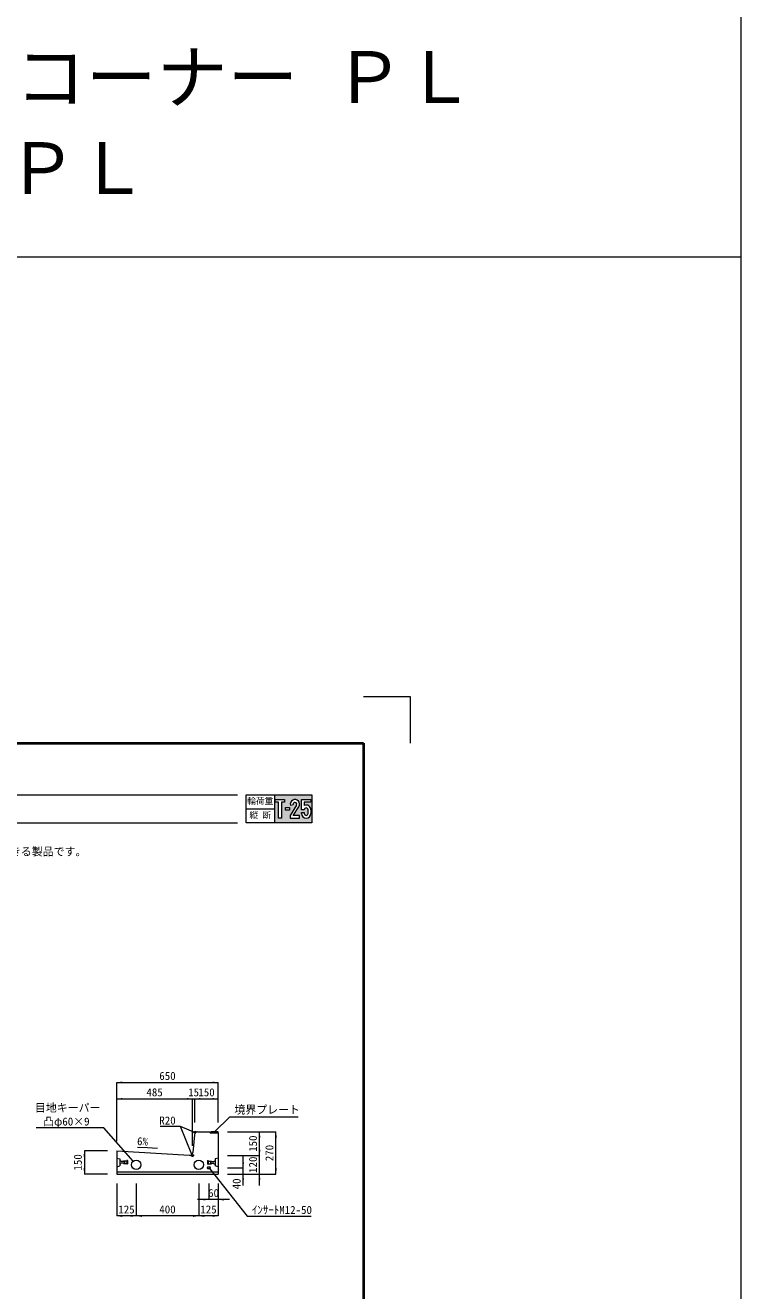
# Model space of a CAD drawing. Units: millimetres at full size. Extents: x 15766 to 83153, y 33859 to 66135.
# Drawn here: x 21718 to 26297, y 41776 to 49880 of the extents above; entities that cross this region are included whole.
import ezdxf
from ezdxf.enums import TextEntityAlignment as Align

# ---------------------------------------------------------------- set-up
doc = ezdxf.new("R2010")
doc.units = ezdxf.units.MM
doc.header["$LTSCALE"] = 28
doc.header["$PDMODE"] = 32
doc.header["$PDSIZE"] = 14
doc.linetypes.add('USER2', pattern=[1.35, 0.75, -0.6])
for name, color, linetype, lineweight in [('0_2', 1, 'Continuous', 13), ('PL', 6, 'Continuous', 9), ('インサート', 3, 'USER2', 5), ('作業エリア', 11, 'USER2', 9), ('図枠', 7, 'Continuous', 5), ('寸法線', 7, 'Continuous', 13), ('引出線', 4, 'Continuous', 13), ('文字', 7, 'Continuous', 13), ('本体', 2, 'Continuous', 13), ('補助線', 8, 'Continuous', 13)]:
    doc.layers.add(name, color=color, linetype=linetype, lineweight=lineweight)
doc.layers.add('ハッチング', color=7, linetype='Continuous')
doc.styles.add('ＭＳ ゴシック', font='')
doc.styles.get('ＭＳ ゴシック').set_extended_font_data('MS Gothic')

# ---------------------------------------------------------------- blocks, each defined once
blk = doc.blocks.new('filled_arrow')
at = {"color": 0, "linetype": 'Continuous', "lineweight": -2}
blk.add_solid([(7.5, 1.25), (0, 0), (7.5, -1.25)], dxfattribs=at)

msp = doc.modelspace()

# ---------------------------------------------------------------- hatches: boundary and pattern name
at = {"layer": 'ハッチング'}
h = msp.add_hatch(color=256, dxfattribs=at)
h.paths.add_polyline_path([(23551.86, 44772.47), (23551.86, 44952.47), (23311.86, 44952.47), (23311.86, 44772.47)])
h.paths.add_polyline_path([(23413.86, 44820.47), (23453.87, 44885.85, 0.53298), (23445.69, 44903.69, 0.53298), (23432.27, 44889.37), (23414.89, 44884.71, -0.5398), (23448.58, 44921.45, -0.5398), (23468.89, 44875.92), (23432.22, 44820.47), (23473.86, 44820.47), (23473.86, 44802.47), (23413.86, 44802.47)], flags=16)
h.paths.add_polyline_path([(23383.86, 44853.47), (23383.86, 44871.47), (23407.86, 44871.47), (23407.86, 44853.47)], flags=16)
h.paths.add_polyline_path([(23356.86, 44802.47), (23338.86, 44802.47), (23338.86, 44904.47), (23317.86, 44904.47), (23317.86, 44922.47), (23377.86, 44922.47), (23377.86, 44904.47), (23356.86, 44904.47)], flags=16)
h.paths.add_polyline_path([(23485.86, 44832.47), (23485.86, 44838.47), (23503.86, 44838.47), (23503.86, 44832.47, 1), (23527.86, 44832.47), (23527.86, 44856.47, 1), (23503.86, 44856.47), (23485.86, 44856.47), (23485.86, 44922.47), (23545.86, 44922.47), (23545.86, 44904.47), (23503.86, 44904.47), (23503.86, 44883.97, -0.54057), (23545.86, 44856.47), (23545.86, 44832.47, -1)], flags=16)
at = {"layer": '引出線'}
msp.add_hatch(color=256, dxfattribs=at).paths.add_polyline_path([(22807.42, 42787.76), (22806.38, 42788.39), (22806.23, 42788.02)])

# ---------------------------------------------------------------- linework, layer by layer
at = {"layer": '0_2'}
for p, q in [((26297.42, 66135.04), (26297.42, 33858.52)), ((15766.3, 48396.42), (26297.42, 48396.42))]:
    msp.add_line(p, q, dxfattribs=at)
at = {"layer": 'PL', "lineweight": 13}
for p, q in [((22904.74, 42792.93), (22902.74, 42788.93)), ((22902.74, 42788.93), (22952.74, 42788.93)), ((22952.74, 42792.93), (22904.74, 42792.93)), ((22952.74, 42788.93), (22952.74, 42792.93))]:
    msp.add_line(p, q, dxfattribs=at)
at = {"layer": 'インサート'}
for p, q in [((22367.74, 42606.18), (22321.74, 42606.18)), ((22321.74, 42606.18), (22321.74, 42589.68)), ((22351.74, 42603.93), (22321.74, 42603.93)), ((22351.74, 42591.93), (22321.74, 42591.93)), ((22367.74, 42589.68), (22321.74, 42589.68)), ((22351.74, 42603.93), (22351.74, 42591.93)), ((22371.74, 42609.93), (22367.74, 42609.93)), ((22367.74, 42609.93), (22367.74, 42585.93)), ((22371.74, 42585.93), (22367.74, 42585.93)), ((22371.74, 42609.93), (22371.74, 42585.93)), ((22883.74, 42609.93), (22887.74, 42609.93)), ((22883.74, 42609.93), (22883.74, 42585.93)), ((22883.74, 42585.93), (22887.74, 42585.93)), ((22887.74, 42609.93), (22887.74, 42585.93)), ((22887.74, 42606.18), (22933.74, 42606.18)), ((22887.74, 42589.68), (22933.74, 42589.68)), ((22903.74, 42603.93), (22933.74, 42603.93)), ((22903.74, 42603.93), (22903.74, 42591.93)), ((22903.74, 42591.93), (22933.74, 42591.93)), ((22933.74, 42606.18), (22933.74, 42589.68))]:
    msp.add_line(p, q, dxfattribs=at)
at = {"layer": 'インサート', "linetype": 'Continuous'}
for radius in [8.25, 6]:
    msp.add_circle((22892.74, 42562.93), radius, dxfattribs=at)
at = {"layer": '作業エリア'}
for p in [(22802.74, 42792.93), (22787.74, 42642.93)]:
    msp.add_point(p, dxfattribs=at)
at = {"layer": '図枠', "lineweight": 40}
for p, q in [((18481.86, 45282.47), (23881.86, 45282.47)), ((23881.86, 45282.47), (23881.86, 36972.47))]:
    msp.add_line(p, q, dxfattribs=at)
at = {"layer": '図枠', "lineweight": 13}
for p, q in [((18811.86, 44952.47), (23076.39, 44952.47)), ((23311.86, 44952.47), (23311.86, 44772.47)), ((23131.86, 44862.47), (23311.86, 44862.47)), ((23414.89, 44884.71), (23432.27, 44889.37)), ((23527.86, 44832.47), (23527.86, 44856.47)), ((23545.86, 44856.47), (23545.86, 44832.47)), ((18811.86, 44772.47), (23076.39, 44772.47))]:
    msp.add_line(p, q, dxfattribs=at)
for points in [[(23551.86, 44952.47), (23551.86, 44772.47), (23131.86, 44772.47), (23131.86, 44952.47)], [(23338.86, 44802.47), (23338.86, 44904.47), (23317.86, 44904.47), (23317.86, 44922.47), (23377.86, 44922.47), (23377.86, 44904.47), (23356.86, 44904.47), (23356.86, 44802.47)], [(23383.86, 44871.47), (23407.86, 44871.47), (23407.86, 44853.47), (23383.86, 44853.47)]]:
    msp.add_lwpolyline(points, close=True, dxfattribs=at)
for points in [[(23503.86, 44856.47), (23485.86, 44856.47), (23485.86, 44922.47), (23545.86, 44922.47), (23545.86, 44904.47), (23503.86, 44904.47), (23503.86, 44883.97)], [(23453.87, 44885.85), (23413.86, 44820.47), (23413.86, 44802.47), (23473.86, 44802.47), (23473.86, 44820.47), (23432.22, 44820.47), (23468.89, 44875.92)], [(23485.86, 44832.47), (23485.86, 44838.47), (23503.86, 44838.47), (23503.86, 44832.47)]]:
    msp.add_lwpolyline(points, dxfattribs=at)
for centre, radius, start, end in [((23443.79, 44892.02), 29.82, 327.32155, 194.20268), ((23443.79, 44892.02), 11.82, 328.53575, 192.98848), ((23515.86, 44832.47), 30, 180, 0), ((23515.86, 44856.47), 30, 0, 113.57818), ((23515.86, 44856.47), 12, 0, 180), ((23515.86, 44832.47), 12, 180, 0)]:
    msp.add_arc(centre, radius, start, end, dxfattribs=at)
at = {"layer": '寸法線'}
for p, q in [((22302.74, 43109.82), (22952.74, 43109.82)), ((22302.74, 42732.93), (22302.74, 43109.82)), ((22952.74, 42852.93), (22952.74, 43109.82)), ((22302.74, 43004.82), (22787.74, 43004.82)), ((22302.74, 42732.93), (22302.74, 43004.82)), ((22715.74, 43004.82), (22874.74, 43004.82)), ((22787.74, 42702.93), (22787.74, 43004.82)), ((22787.74, 42702.93), (22787.74, 43004.82)), ((22802.74, 42852.93), (22802.74, 43004.82)), ((22802.74, 43004.82), (22952.74, 43004.82)), ((22802.74, 42852.93), (22802.74, 43004.82)), ((22952.74, 42852.93), (22952.74, 43004.82)), ((23012.74, 42792.93), (23217.11, 42792.93)), ((23012.74, 42792.93), (23322.11, 42792.93)), ((23217.11, 42642.93), (23217.11, 42792.93)), ((23322.11, 42522.93), (23322.11, 42792.93)), ((23217.11, 42450.93), (23217.11, 42714.93)), ((22095.77, 42672.93), (22095.77, 42522.93)), ((22242.74, 42672.93), (22095.77, 42672.93)), ((23012.74, 42642.93), (23217.11, 42642.93)), ((23012.74, 42642.93), (23217.11, 42642.93)), ((23112.11, 42450.93), (23112.11, 42634.93)), ((23012.74, 42562.93), (23112.11, 42562.93)), ((22242.74, 42522.93), (22095.77, 42522.93)), ((23012.74, 42522.93), (23112.11, 42522.93)), ((23012.74, 42522.93), (23217.11, 42522.93)), ((23012.74, 42522.93), (23322.11, 42522.93)), ((22302.74, 42462.93), (22302.74, 42254.73)), ((22427.74, 42462.93), (22427.74, 42254.73)), ((22427.74, 42462.93), (22427.74, 42254.73)), ((22827.74, 42462.93), (22827.74, 42254.73)), ((22827.74, 42462.93), (22827.74, 42254.73)), ((22892.74, 42462.93), (22892.74, 42359.73)), ((22952.74, 42462.93), (22952.74, 42359.73)), ((22952.74, 42462.93), (22952.74, 42254.73)), ((23024.74, 42359.73), (22820.74, 42359.73)), ((22427.74, 42254.73), (22302.74, 42254.73)), ((22827.74, 42254.73), (22427.74, 42254.73)), ((22952.74, 42254.73), (22827.74, 42254.73))]:
    msp.add_line(p, q, dxfattribs=at)
at = {"layer": '引出線'}
msp.add_line((22807.42, 42787.76), (22710.12, 42827.02), dxfattribs=at)
for points in [[(22928.74, 42792.93), (23026.11, 42890.3), (23463.72, 42890.3)], [(22407.98, 42605.5), (22220.31, 42819.87), (21787.64, 42819.87)], [(22782.71, 42648.84), (22710.12, 42827.02), (22580.89, 42827.02)], [(22563.08, 42686.42), (22500.52, 42690.29), (22436.5, 42694.25)], [(22897.88, 42556.48), (23138.62, 42254.33), (23548.27, 42254.33)]]:
    msp.add_lwpolyline(points, dxfattribs=at)
msp.add_lwpolyline([(22807.42, 42787.76), (22806.38, 42788.39), (22806.23, 42788.02)], close=True, dxfattribs=at)
at = {"layer": '本体'}
for p, q in [((22820.84, 42792.93), (22898.24, 42792.93)), ((22898.24, 42792.93), (22900.24, 42786.93)), ((22800.94, 42774.92), (22789.66, 42662.09)), ((22900.24, 42786.93), (22952.74, 42786.93)), ((22952.74, 42786.93), (22952.74, 42522.93)), ((22302.74, 42672.93), (22302.74, 42522.93)), ((22302.74, 42672.93), (22768.52, 42644.12)), ((22302.74, 42522.93), (22952.74, 42522.93))]:
    msp.add_line(p, q, dxfattribs=at)
at = {"layer": '本体', "lineweight": 9}
for p, q in [((22302.74, 42625.43), (22321.74, 42620.43)), ((22302.74, 42570.43), (22321.74, 42575.43)), ((22321.74, 42620.43), (22321.74, 42575.43)), ((22952.74, 42625.43), (22933.74, 42620.43)), ((22933.74, 42620.43), (22933.74, 42575.43)), ((22952.74, 42570.43), (22933.74, 42575.43))]:
    msp.add_line(p, q, dxfattribs=at)
at = {"layer": '本体', "lineweight": 5}
msp.add_line((22302.74, 42537.93), (22952.74, 42537.93), dxfattribs=at)
at = {"layer": '本体', "lineweight": 9}
for centre in [(22427.74, 42582.93), (22827.74, 42582.93)]:
    msp.add_circle(centre, 30, dxfattribs=at)
at = {"layer": '本体'}
for centre, start, end in [((22820.84, 42772.93), 90, 174.28941), ((22769.76, 42664.08), 266.46044, 354.28941)]:
    msp.add_arc(centre, 20, start, end, dxfattribs=at)
at = {"layer": '補助線'}
for p, q in [((23881.86, 45582.47), (24181.86, 45582.47)), ((24181.86, 45582.47), (24181.86, 45282.47))]:
    msp.add_line(p, q, dxfattribs=at)

# ---------------------------------------------------------------- block references
at = {"layer": '寸法線', "xscale": 4.8, "yscale": 4.8}
for p in [(22302.74, 43109.82), (22302.74, 43004.82), (22802.74, 43004.82), (22802.74, 43004.82), (22952.74, 42359.73), (22302.74, 42254.73), (22427.74, 42254.73), (22827.74, 42254.73)]:
    msp.add_blockref('filled_arrow', p, dxfattribs=at)
for p, rotation in [((22952.74, 43109.82), 180), ((22787.74, 43004.82), 180), ((22787.74, 43004.82), 180), ((22952.74, 43004.82), 180), ((23217.11, 42792.93), 270), ((23322.11, 42792.93), 270), ((22095.77, 42672.93), 270), ((23217.11, 42642.93), 90), ((23217.11, 42642.93), 90), ((22095.77, 42522.93), 90), ((23112.11, 42562.93), 90), ((23322.11, 42522.93), 90), ((23112.11, 42522.93), 270), ((23217.11, 42522.93), 270), ((22892.74, 42359.73), 180), ((22427.74, 42254.73), 180), ((22827.74, 42254.73), 180), ((22952.74, 42254.73), 180)]:
    msp.add_blockref('filled_arrow', p, dxfattribs=dict(at, rotation=rotation))
at = {"layer": '引出線'}
for p, xscale, yscale, rotation in [((22928.74, 42792.93), 0.16, 0.16, 45), ((22563.08, 42686.42), 0.133, 0.133, 176.5), ((22782.71, 42648.84), 0.16, 0.16, 112.2), ((22407.98, 42605.5), 0.16, 0.16, 131.2), ((22897.88, 42556.48), 0.16, 0.16, 308.5)]:
    msp.add_blockref('filled_arrow', p, dxfattribs=dict(at, xscale=xscale, yscale=yscale, rotation=rotation))

# ---------------------------------------------------------------- texts
at = {"layer": '図枠', "style": 'ＭＳ ゴシック'}
for s, p in [('輪荷重', (23221.86, 44911.92)), ('縦 断', (23221.86, 44821.92))]:
    msp.add_text(s, height=39.88, dxfattribs=at).set_placement(p, align=Align.MIDDLE_CENTER)
at = {"layer": '寸法線', "style": 'ＭＳ ゴシック'}
for s, p in [('650', (22627.74, 43151.82)), ('485', (22545.24, 43046.82)), ('15', (22795.24, 43046.82)), ('150', (22877.74, 43046.82)), ('60', (22922.74, 42401.73)), ('125', (22365.24, 42296.73)), ('400', (22627.74, 42296.73)), ('125', (22890.24, 42296.73))]:
    msp.add_text(s, height=51.27, dxfattribs=at).set_placement(p, align=Align.MIDDLE_CENTER)
for s, p in [('150', (23175.11, 42717.93)), ('150', (22053.77, 42597.93)), ('120', (23175.11, 42582.93)), ('270', (23280.11, 42657.93)), ('40', (23070.11, 42460.35))]:
    msp.add_text(s, height=51.27, rotation=90, dxfattribs=at).set_placement(p, align=Align.MIDDLE_CENTER)
at = {"layer": '引出線', "style": 'ＭＳ ゴシック'}
for s, p in [('目地キーパー', (21779.19, 42906.39)), ('凸φ60×9', (21831.64, 42818.64))]:
    msp.add_text(s, height=51.27, dxfattribs=at).set_placement(p, align=Align.BOTTOM_LEFT)
for s, p in [('境界プレート', (23056.11, 42960.86)), ('ｲﾝｻｰﾄM12-50', (23168.62, 42319.13))]:
    msp.add_text(s, height=51.27, dxfattribs=at).set_placement(p, align=Align.TOP_LEFT)
msp.add_text('R20', height=51.27, dxfattribs=at).set_placement((22680.12, 42891.82), align=Align.TOP_RIGHT)
msp.add_text('6%', height=51.27, rotation=356.46, dxfattribs=at).set_placement((22504.59, 42756.06), align=Align.TOP_RIGHT)
at = {"layer": '文字', "style": 'ＭＳ ゴシック'}
for s, p in [('Ａ基本 ＰＬ・１３５°コーナー ＰＬ', (17179.24, 49714.89)), ('・ＡＤ低 ＰＬ', (19558.8, 49131.56))]:
    msp.add_text(s, height=332.3, dxfattribs=at).set_placement(p, align=Align.TOP_LEFT)
msp.add_text('Ｌ形街渠のエプロン部と歩車道境界ブロックを一体化し、境界プレートをセットできる製品です。', height=51.27, dxfattribs=at).set_placement((19031.5, 44547.2), align=Align.BOTTOM_LEFT)

doc.saveas('drawing.dxf')
